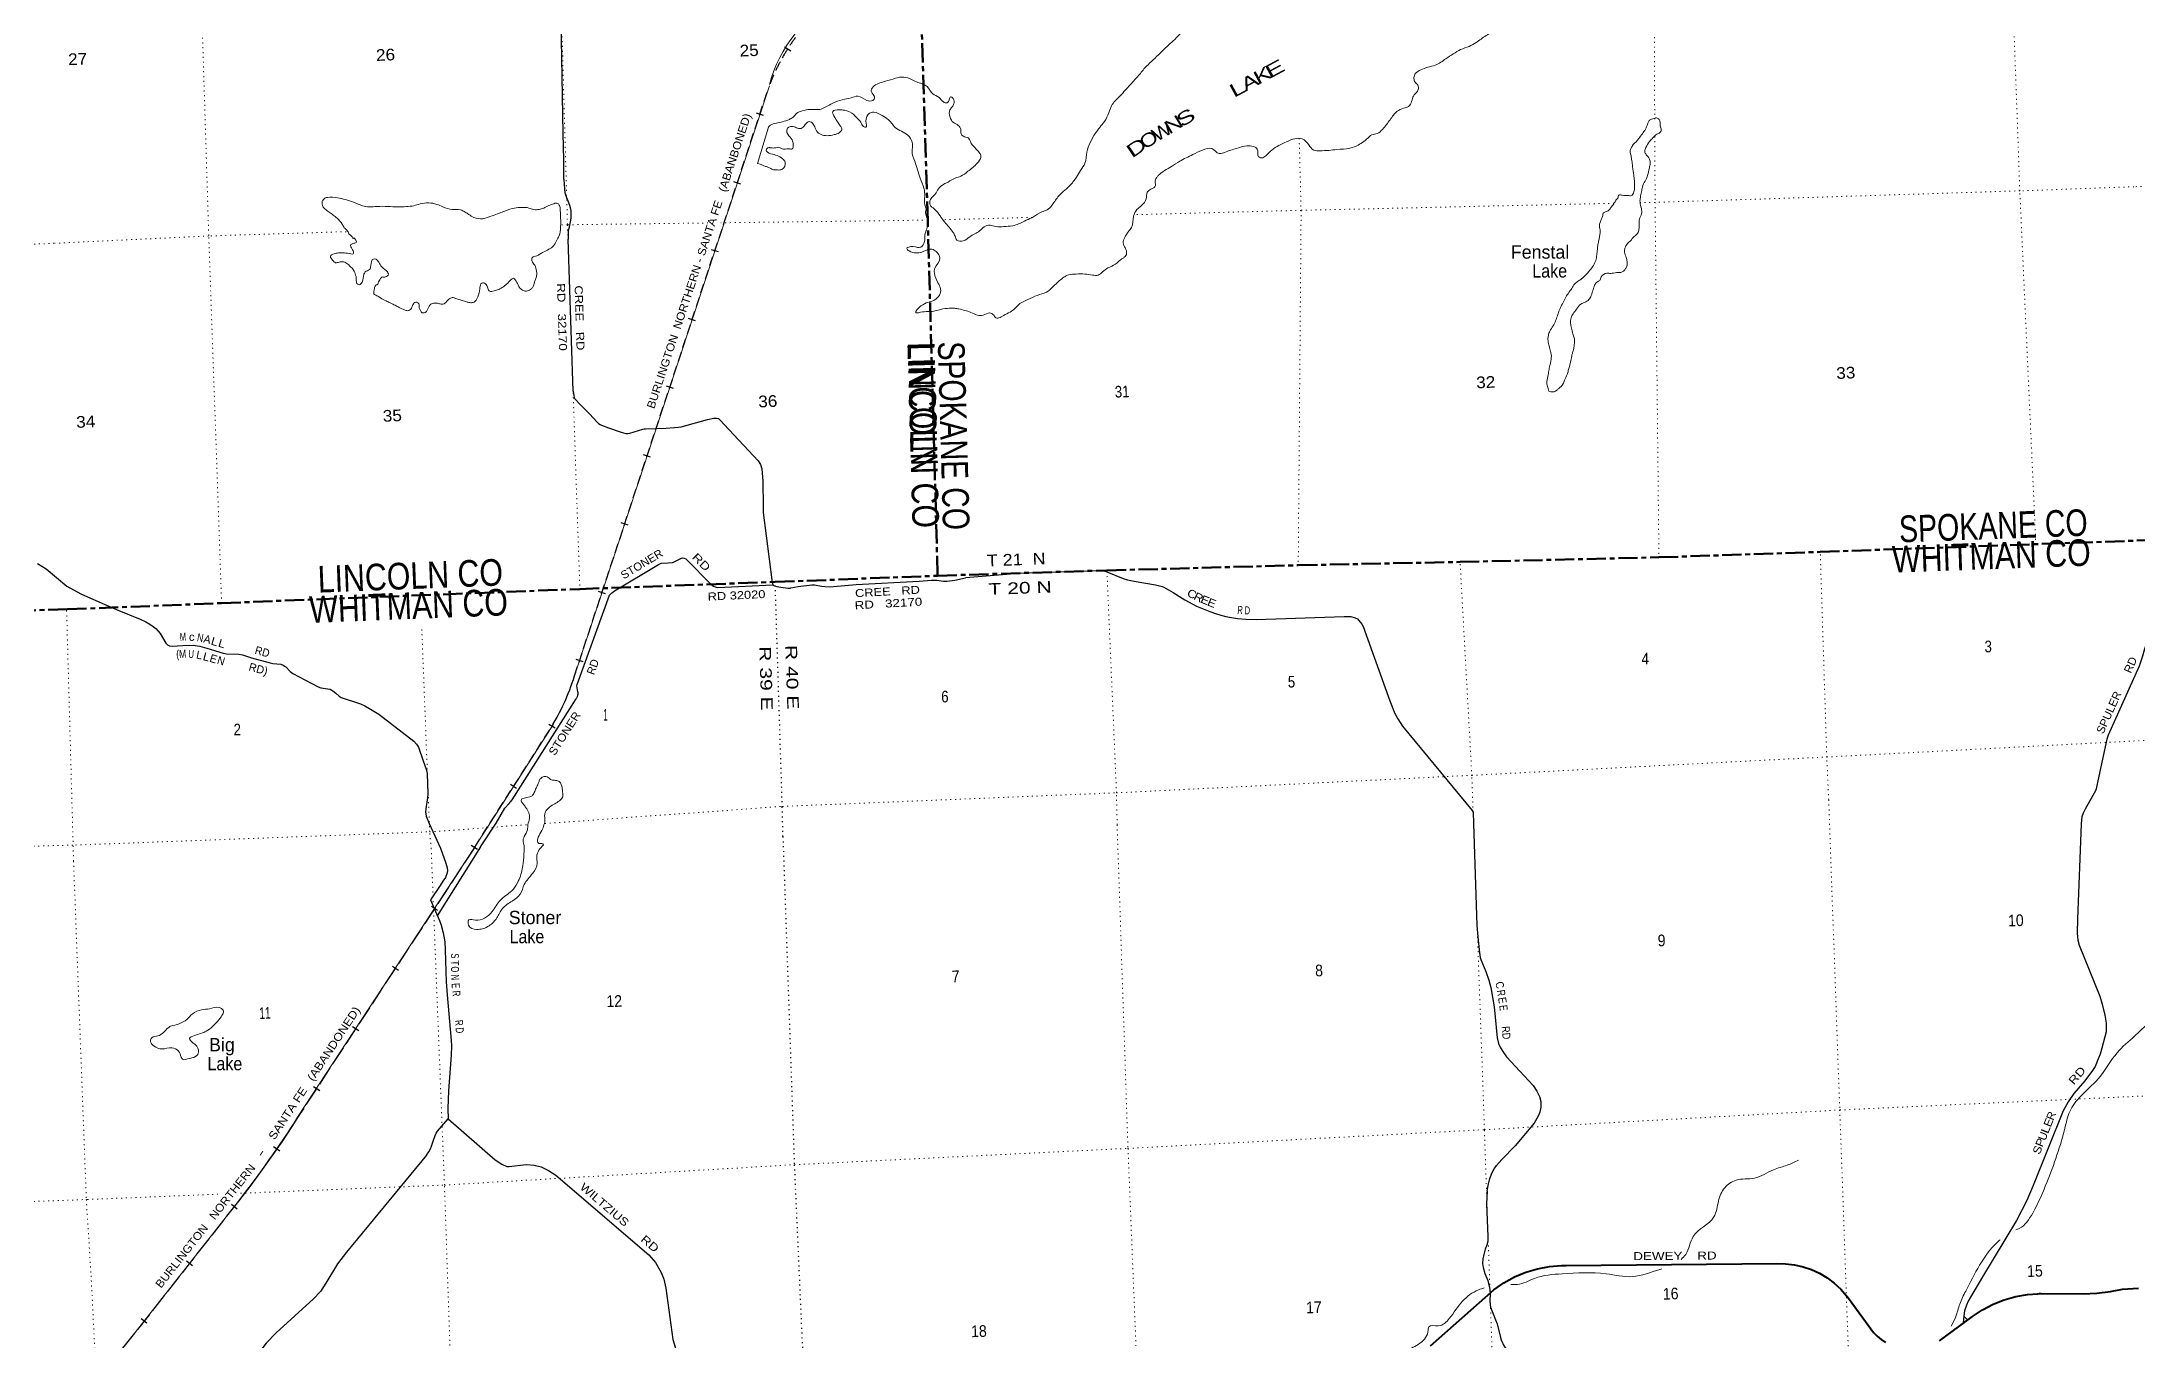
# Model space of a CAD drawing. Header units: feet. Extents: x 745759 to 1002271, y -170898 to 32007.
# Drawn here: x 779457 to 810881, y -85462 to -65991 of the extents above; entities that cross this region are included whole.
import ezdxf
from ezdxf.enums import TextEntityAlignment as Align

# ---------------------------------------------------------------- set-up
doc = ezdxf.new("R2010")
doc.units = ezdxf.units.FT
doc.header["$LTSCALE"] = 48
for name, pattern in [('DOTTED', [1.5, 0.3, -1.2]), ('LONG_DASH_SHORT_DASH', [9.9, 6, -1.2, 1.5, -1.2]), ('LONG_DASHED', [7.5, 6, -1.5]), ('MEDIUM_DASHED', [4.5, 3, -1.5])]:
    doc.linetypes.add(name, pattern=pattern)
for name, color, linetype, lineweight in [('11', 7, 'LONG_DASH_SHORT_DASH', 60), ('26', 7, 'Continuous', 40), ('29', 7, 'Continuous', 25), ('34', 7, 'Continuous', 13), ('39', 7, 'Continuous', 13), ('6', 7, 'DOTTED', 25), ('63', 7, 'Continuous', 25), ('7', 7, 'DOTTED', 13)]:
    doc.layers.add(name, color=color, linetype=linetype, lineweight=lineweight)
for name, color, linetype in [('12', 7, 'Continuous'), ('27', 7, 'Continuous'), ('30', 7, 'Continuous'), ('41', 7, 'Continuous')]:
    doc.layers.add(name, color=color, linetype=linetype)

msp = doc.modelspace()

# ---------------------------------------------------------------- linework, layer by layer
at = {"layer": '11'}
for points in [[(792891.52, -73988.34), (792743.12, -68672.93), (792575.8, -63337.18), (792407.63, -58030.74), (792201.5, -52730.81), (792029.72, -47434.48), (791889.82, -42090.16), (791683.42, -36723.14), (791525.37, -32011.74)], [(779839.27, -74501.08), (782151.85, -74408.95), (787525.64, -74196.95), (790455, -74091.28), (792891.88, -73997.34), (795429.92, -73917.47), (798300.07, -73840.38), (800726.66, -73791.19), (803709.78, -73721.65), (806129.06, -73640.51), (811024.84, -73464.95)], [(779839.27, -74501.08), (774543.01, -74655.63), (769209.3, -74840.96), (763918.46, -74979.7), (758824.52, -75107.48), (753412.65, -75236.73), (748656, -75384.05)]]:
    msp.add_lwpolyline(points, dxfattribs=at)
at = {"layer": '26'}
for points in [[(800284.76, -85547.6), (801234.92, -84707.23), (801384.88, -84603.06), (801544.9, -84515.14), (801713.23, -84444.42), (801888.04, -84391.69), (802067.4, -84357.52), (802249.35, -84342.29), (802319.83, -84341.52), (805477.03, -84315.61), (805609.96, -84317.14), (805742, -84332.56), (805871.7, -84361.69), (805997.65, -84404.22), (806118.46, -84459.69), (806232.81, -84527.48), (806339.45, -84606.85), (806437.21, -84696.93), (806525.01, -84796.74), (806553.42, -84834.06), (806927.63, -85346.37), (806982.03, -85402.87), (807042.03, -85453.37), (807106.98, -85497.33)], [(807915.96, -85474.74), (808410.6, -85108.94), (808560.52, -85008.55), (808720.12, -84924.38), (808887.64, -84857.35), (809061.25, -84808.2), (809239.04, -84777.47), (809393.13, -84767.17), (809417.98, -84765.51), (809443.13, -84765.55), (810073.88, -84766.65), (810279.5, -84759.78), (810483.28, -84731.46), (810508.53, -84726.42), (810664.47, -84700.42), (810902.59, -84681.77)]]:
    msp.add_lwpolyline(points, dxfattribs=at)
at = {"layer": '29'}
for p, q in [((787423.36, -71227.57), (787350, -68949.05)), ((788047.04, -74225.82), (788704, -73830.05)), ((789136, -73762.05), (789486, -74117.05)), ((789597, -74173.05), (790422, -74135.05)), ((786035.21, -78065.16), (785387.58, -79097.5)), ((785223.88, -82686.46), (784023.55, -84142.47))]:
    msp.add_line(p, q, dxfattribs=at)
for points in [[(787286, -68056.05), (787284, -67762.05), (787276, -67366.05), (787252, -65952.05), (787215.75, -64559.73)], [(787286, -68056.05), (787292.89, -68195.15), (787300.03, -68248.49), (787311.93, -68282.8), (787370.96, -68440.95), (787385.72, -68496.19), (787388.58, -68522.87), (787390, -68555.27), (787390.01, -68631.48), (787386.19, -68665.78), (787361.43, -68787.72), (787352.41, -68826.78), (787350.01, -68858.22), (787350, -68949.05)], [(787423.36, -71227.57), (787432.88, -71292.35), (787442.4, -71325.7), (787451.43, -71342.83), (787535.22, -71434.29), (787672.31, -71571.48), (787783.71, -71696.29), (787807.51, -71716.29), (787828.46, -71728.69), (787850.36, -71740.12), (787954.12, -71777.26)], [(787954.12, -71777.26), (788144.53, -71845.85), (788214.04, -71863.01), (788245.46, -71864.92), (788274.01, -71861.1), (788467.77, -71799.19), (788492.52, -71794.43), (788510.13, -71792.5), (788822.4, -71784.88), (789005.2, -71769.64), (789045.67, -71762.99), (789439.34, -71655.32), (789534.08, -71633.43), (789576.43, -71632.45), (789602.63, -71639.15), (789629.29, -71662.01), (789690.68, -71731.53), (790200.98, -72272.66), (790235.75, -72326.98), (790254.3, -72394.6), (790269.53, -72577.52), (790273.83, -72961.47), (790277.15, -73050.05), (790412.02, -74099.04)], [(779392.98, -73815.02), (779518.86, -73895.49), (779830.99, -74152.06)], [(788704, -73830.05), (788734.32, -73814.72), (788749.84, -73810.58), (788849.21, -73804.37), (788915.45, -73799.19), (788927.87, -73796.09), (788989.97, -73762.95), (789039.65, -73738.1), (789051.04, -73732.92), (789064.5, -73730.84), (789091.41, -73736.03), (789114.18, -73745.34), (789136, -73762.05)], [(779830.99, -74152.06), (780043.4, -74269.51), (780098.62, -74294.28), (780391.86, -74425.75), (780611.78, -74519.12), (780931.67, -74648.68), (781017.37, -74690.59), (781076.39, -74724.9), (781125.91, -74759.19), (781163.99, -74789.68), (781228.72, -74862.09), (781316.32, -75010.7), (781331.56, -75025.95), (781342.98, -75035.47), (781369.64, -75048.81), (781411.52, -75052.63), (781571.47, -75045.01), (781726.67, -75041.19), (781754.27, -75045.01), (781823.78, -75056.44), (781929.45, -75083.12), (782176.05, -75157.43), (782226.49, -75166.95), (782409.29, -75174.58), (782463.58, -75186.01), (782599.71, -75227.93), (782881.54, -75304.14), (782919.6, -75311.76), (783039.59, -75325.1), (783077.67, -75338.44), (783097.67, -75351.78), (783115.75, -75365.12), (783178.57, -75433.71), (783219.53, -75466.11), (783602.27, -75664.27), (783643.18, -75677.6), (783780.28, -75700.47), (783805.07, -75711.91), (783823.15, -75723.34), (783864.06, -75761.44), (783914.55, -75803.37), (783947.84, -75822.41), (784237.27, -75921.49), (784301.1, -75950.1), (784362.04, -75984.39), (784511.47, -76073.92), (785037.01, -76477.87), (785077.05, -76521.72), (785105.56, -76569.33), (785174.11, -76775.11), (785219.86, -76897.09), (785235.04, -76965.65), (785245.58, -77270.56), (785242.66, -77323.87), (785215.11, -77491.58), (785212.19, -77544.89), (785213.2, -77567.8), (785222.73, -77605.91), (785265.51, -77712.57), (785435.51, -78085.81)], [(789486, -74117.05), (789514.75, -74145.05), (789532.35, -74156.44), (789553.05, -74165.76), (789569.61, -74170.93), (789597, -74173.05)], [(790412.02, -74099.04), (790420.46, -74127.56), (790427.12, -74138.04), (790443.78, -74149.47), (790478.53, -74159.95), (790538.99, -74168.52), (790651.81, -74181.86), (790677.52, -74181.86), (790691.32, -74179.95), (790797.95, -74160.9), (791003.6, -74134.22), (791024.55, -74133.28), (791046.45, -74135.19), (791148.31, -74153.28), (791200.69, -74159.96), (791263.52, -74164.72), (791327.3, -74160.9), (791670.05, -74130.41), (792614.5, -74077.06), (792801.11, -74065.63), (792847.78, -74064.69), (792878.25, -74065.64), (792980.1, -74077.06), (793004.87, -74078.98), (793031.53, -74078.02), (793147.66, -74061.82), (793311.42, -74031.33)], [(795345, -73924.05), (794108, -73965.05), (793373.33, -74021.81), (793311.42, -74031.33)], [(795345, -73924.05), (795401.24, -73930.34), (795427.43, -73937.01), (795675.44, -74037.05), (795740.66, -74057.05), (795839.19, -74078.97), (796159.09, -74132.32), (796238.59, -74152.32), (796260.97, -74159.94), (796284.76, -74170.42), (796425.67, -74250.45), (796597.04, -74360.96), (796776.03, -74452.42), (796974.06, -74532.45), (797072.61, -74569.61), (797141.16, -74590.56), (797211.61, -74607.71), (797297.3, -74622.96), (797389.17, -74639.15), (797514.84, -74646.77), (797675, -74652.05)], [(787493, -75741.05), (787481.93, -75650.71), (787486, -75628.05), (787972, -74290.05)], [(787972, -74290.05), (787989.08, -74267.24), (788004.61, -74251.71), (788019.1, -74242.39), (788047.04, -74225.82)], [(797675, -74652.05), (798988.19, -74607.72), (799090.06, -74611.53), (799155.75, -74630.59), (799187.17, -74645.83), (799210.02, -74666.79), (799254.77, -74722.04), (799274.76, -74758.25), (799673.68, -75872.91), (799749.84, -76063.45), (799791.72, -76145.37), (799864.09, -76253.99), (800909.94, -77517.27), (800923.35, -77544.12)], [(811076.13, -74875.71), (811019.5, -75007.52), (810984.61, -75112.13), (810964.28, -75205.67), (810914.17, -75351.68), (810446.37, -76390.78), (810424.67, -76450.13), (810359.72, -76748.99), (810262.79, -77212.25)], [(786034.84, -78065.18), (786268, -77708.05), (786402, -77485.05), (786463, -77412.05), (786509, -77358.05), (787472, -75844.05)], [(787493, -75741.05), (787494.35, -75774.97), (787492.28, -75791.54), (787485.03, -75815.36), (787472, -75844.05)], [(810262.79, -77212.25), (810101.9, -77501.28), (810073.37, -77559.58), (810054.33, -77615.5), (810047.21, -77659.52), (810040.06, -77724.96), (809987.74, -79143.19), (809982.98, -79357.36), (809990.14, -79464.44), (810011.52, -79538.2), (810320.71, -80302.06)], [(800923.35, -77544.12), (800927.24, -77711.67), (800977.61, -79245.45), (800991.04, -79414.9)], [(785435.51, -78085.81), (785515.99, -78310.22), (785535.77, -78380.59), (785537.97, -78420.17), (785534.33, -78455.65), (785507.96, -78521.62), (785472.04, -78578.5), (785430.82, -78641.38)], [(785430.82, -78641.38), (785283.15, -78859.96), (785339.5, -78987.11), (785419.91, -79167.07)], [(785419.91, -79167.07), (785447.87, -79238.2), (785474.26, -79351.45), (785498.43, -79487.79), (785505.02, -79607.63), (785518.2, -80087.02), (785535.79, -80284.93), (785597.33, -80971.02), (785599.53, -81050.18), (785597.33, -81186.52), (785557.77, -81723.08), (785544.58, -81986.96), (785549.75, -82143.85)], [(800991.04, -79414.9), (801017.73, -79651.9), (801029.62, -79722.1), (801039.13, -79755.41), (801112.86, -79932.69), (801160.42, -80064.75), (801188.97, -80175.4), (801236.53, -80465.71), (801284.1, -80927.34), (801303.13, -81015.38), (801331.67, -81079.63), (801376.86, -81151.01), (801422.04, -81212.89), (801821.6, -81645.97), (801876.31, -81729.24), (801916.73, -81807.78), (801938.15, -81883.91), (801935.76, -81969.59), (801923.88, -82045.72), (801897.71, -82102.84), (801835.87, -82207.54), (801555.23, -82550.2)], [(810320.71, -80302.06), (810356.4, -80425.8), (810396.83, -80589.99), (810415.86, -80706.59), (810418.24, -80768.46), (810415.86, -80839.85), (810399.21, -80913.62), (810354.02, -81084.95), (810325.48, -81175.37), (810299.32, -81244.38), (810251.75, -81358.6), (810213.7, -81420.47), (810097.16, -81572.76), (809930.67, -81765.51), (809845.05, -81886.87)], [(809845.05, -81886.87), (809771.34, -82023.7), (809324.2, -83142.11), (809229.07, -83370.55), (809072.1, -83670.38), (808563.12, -84512.75)], [(785223.88, -82686.46), (785258.87, -82638.39), (785283.04, -82593.86), (785298.43, -82554.83), (785329.2, -82464.12), (785353.38, -82392.1), (785368.76, -82358.57), (785390.74, -82327.23), (785549.75, -82143.85)], [(785549.75, -82143.85), (786257.79, -82759.33), (786354.5, -82823.1), (786429.23, -82858.28), (786460, -82856.09), (786723.75, -82829.7), (786838.04, -82836.29), (786943.54, -82864.88), (787053.44, -82919.86), (787163.33, -82988.03), (788561.2, -84184.3), (788662.3, -84300.86), (788745.82, -84448.19), (788785.38, -84547.15), (788816.15, -84685.68), (788921.65, -85450.95), (788961.22, -85582.89)], [(801134.53, -83228.85), (801147.36, -83143.31), (801174.7, -83040.39), (801192.55, -82987.45), (801204.44, -82956.52), (801238.92, -82895.24), (801274.6, -82845.87), (801355.46, -82752.47), (801555.23, -82550.2)], [(801134.53, -83228.85), (801123.25, -83417.78), (801141.58, -83906.68)], [(784023.55, -84142.47), (783892.88, -84316.25), (783717.04, -84606.52), (783633.51, -84731.87), (783532.42, -84844.02), (782969.76, -85354.19), (782820.29, -85510.33), (782635.67, -85750.02), (782446.64, -86040.3), (782336.76, -86225.01), (782081.79, -86748.39), (782020.26, -86919.9), (781914.76, -87262.95), (781835.64, -87500.45), (781804.85, -87577.42), (781760.89, -87647.79), (781659.81, -87799.52), (781079.55, -88525.2), (780349.97, -89356.09)], [(801141.58, -83906.68), (801141.43, -83969.6), (801136.67, -84005.9), (801128.35, -84040.99), (801105.75, -84098.7), (801083.16, -84176.63), (801070.08, -84243.85), (801065.32, -84311.07), (801066.51, -84344.39), (801072.45, -84374.73), (801098.62, -84465.15), (801141.43, -84569.86), (801155.7, -84615.06), (801167.59, -84667.42), (801177.1, -84762.6)], [(808563.12, -84512.75), (808379.98, -84818.52), (808349.07, -84880.39), (808320.52, -84937.5), (808294.36, -85023.17), (808282.47, -85099.31), (808270.59, -85210.85)], [(801177.1, -84762.6), (801175.77, -84878.81), (801178.15, -84935.31), (801182.91, -84969.23), (801220.96, -85069.18), (801260.21, -85156.62), (801282.8, -85216.72), (801332.75, -85422.54), (801342.26, -85459.44), (801361.29, -85503.45), (801375.56, -85530.83), (801396.97, -85568.29), (801556.32, -85775.94), (801588.43, -85822.91), (801601.51, -85856.85), (801605.08, -85884.78), (801603.89, -85906.82), (801596.76, -85938.33), (801587.24, -85959.17), (801572.96, -85985.33), (801553.94, -86006.76), (801335.13, -86216.17)], [(808280.78, -85104.56), (808305.67, -85129.35), (808318.75, -85139.47), (808346.7, -85156.12)]]:
    msp.add_lwpolyline(points, dxfattribs=at)
at = {"layer": '34'}
for p, q in [((790368.23, -66648.81), (787446.86, -75498.42)), ((787129.85, -76224.57), (785944.41, -78075.89)), ((785942.98, -78075.74), (783291.43, -82121.05)), ((782404.06, -83377.8), (780245.05, -86121.9))]:
    msp.add_line(p, q, dxfattribs=at)
at = {"layer": '34', "lineweight": 25}
msp.add_line((785990.06, -78103.81), (785896.91, -78044.17), dxfattribs=at)
at = {"layer": '34'}
for centre, radius, start, end in [((792312.28, -67127.88), 2003.46, 116.50284, 165.62655), ((784358.78, -74557.61), 3228.22, 328.86247, 343.05619), ((769964.55, -73652.82), 15789.76, 321.98235, 327.56711)]:
    msp.add_arc(centre, radius, start, end, dxfattribs=at)
at = {"layer": '39'}
msp.add_line((790191.66, -67816.71), (790354.79, -67268.04), dxfattribs=at)
for points in [[(795905.39, -66496.74), (796014.82, -66365.38), (796146.59, -66239.17), (796256.9, -66129.94), (796357.74, -66035.2), (796447, -65953.02), (796553.7, -65854.01), (796718.26, -65792.98), (796941.63, -65693.31), (797043.28, -65719.46), (797270.85, -65724.41), (797343.16, -65721.51), (797491.01, -65695.41), (797655.41, -65680.74), (797776.59, -65691.99), (798041.51, -65675.29), (798132.72, -65691.78), (798254.85, -65676.79), (798387.76, -65679.51), (798519.05, -65641.99), (798668.98, -65567.44), (798787.26, -65506.26), (798887.29, -65441.78), (798990.46, -65355.01), (799158.31, -65225.33), (799269.19, -65130.18), (799323.18, -65071.59), (799379.98, -64982.65), (799426.9, -64898.13), (799555.3, -64838.56), (799696.23, -64790.57), (799844.16, -64716.11), (799984.29, -64648), (800136.87, -64589.47), (800254.91, -64522.25), (800398.9, -64500.34), (800506.89, -64483.91), (800584.59, -64464.66), (800665.58, -64427.15), (800758.47, -64385.12), (800892.49, -64315.24), (800971.96, -64340.26), (801037.38, -64416.23), (801104.97, -64546.52), (801202.61, -64673.59), (801285.47, -64783.11), (801367.76, -64878.55), (801428.43, -64986.95), (801428.12, -65079.67), (801380.4, -65194.44), (801369, -65311.78), (801391.51, -65421.72), (801405.34, -65515.88), (801398.12, -65637.09), (801371.53, -65726.83), (801283.96, -65800.88), (801116.75, -65896.28), (800966.02, -66001.08), (800863.65, -66057.6), (800734.85, -66107.11), (800624.69, -66169.98), (800514.93, -66242.91), (800355.76, -66337.98), (800242.39, -66370.76), (800137.29, -66409.24), (800055.09, -66466.96), (800035.25, -66524.18), (800045.7, -66584.22), (800092.23, -66640.79), (800100.83, -66704.93), (800039.69, -66785.99), (800006.43, -66859.88), (799973.5, -66941.81), (799878.68, -66985.93), (799781.94, -67032.14), (799678.3, -67157.22), (799561.4, -67302.99), (799485.39, -67364.49), (799405.68, -67383.81), (799325.89, -67451.51), (799237.91, -67515.5), (799071.75, -67586.67), (798879.3, -67604.49), (798757.09, -67617.46), (798626.59, -67624.72), (798531.61, -67614.43), (798458.08, -67536.78), (798359.88, -67446.01), (798251.08, -67442.32), (798126.14, -67487.65), (798009.63, -67542.72), (797903.89, -67615.49), (797828.21, -67685.03), (797767.54, -67727.78), (797704.54, -67712.17), (797685.89, -67598.05), (797627.95, -67558.06)], [(790356.64, -67263.94), (790383.88, -67240.67), (790473.23, -67210.88), (790564.91, -67189.06), (790668.08, -67152.67), (790719.18, -67122.4), (790777.19, -67063.64), (790860.2, -67026.04), (790980, -67003.09), (791122.87, -67003.39), (791206.11, -66971.83), (791320.29, -66908.8), (791459.14, -66858.88), (791592.76, -66829.32), (791694.41, -66805.09), (791829.73, -66868.16), (791918.28, -66868.64), (791946.88, -66829.2), (791912, -66762.08), (791894.24, -66720.47), (791941.72, -66650.04), (792109.97, -66580.81), (792257.1, -66536.6), (792383.09, -66517.43), (792507.48, -66558.78), (792595.63, -66599.57), (792732.8, -66658.55), (792817.75, -66770), (792914.5, -66824.56), (792977.5, -66890.54), (793034.31, -66902.36), (793064.84, -66860.83), (793087.18, -66815.6), (793122.29, -66838.37), (793135.56, -66918.45), (793109.29, -66965.85), (793076.83, -67009.48), (793077.16, -67118.29), (793128.68, -67198.85), (793200.92, -67244.31), (793237.57, -67305.31), (793242.15, -67369.61), (793277.83, -67406.47), (793349.27, -67431.81), (793413.96, -67540.05), (793428.59, -67553.57), (793474.96, -67606.12), (793527.76, -67668.48), (793539.9, -67720.39), (793485.02, -67807.24), (793419.3, -67874.37), (793343.13, -67931.84), (793237.47, -68006.63), (793161.94, -68029.81), (793047.76, -68092.85), (792984.61, -68123.6), (792904.91, -68193.31), (792853.81, -68273.96), (792803.59, -68326.36), (792775.63, -68381.89), (792777.81, -68436.22), (792840.49, -68494.16), (792927.28, -68601.51), (793062.77, -68769.37), (793124.25, -68847.51), (793152.7, -68904.81), (793181.23, -68964.12), (793276.21, -68974.41), (793372.39, -68914.12), (793521.76, -68825.49), (793587.72, -68764.39), (793677.24, -68738.63), (793764.66, -68761.31), (793883.35, -68760.57), (794017.62, -68747.11), (794105.12, -68721.42), (794221.63, -68666.36), (794328.17, -68613.71), (794456, -68540.05), (794535.23, -68508.65), (794603.12, -68445.46), (794646.91, -68383.25), (794696.56, -68316.76), (794775.86, -68236.99), (794868.99, -68150.62), (794974.32, -68017.41), (795034.73, -67918.25), (795100.85, -67810.8), (795128.32, -67642.43), (795181.02, -67501.25), (795255.97, -67363.22), (795391.67, -67184.45), (795460.85, -67052.69), (795500.93, -66948.3), (795608.43, -66819.03), (795760.77, -66653.7), (795905.39, -66496.74)], [(791814.01, -67179.15), (791813.61, -67269.85), (791780.99, -67259.07), (791738.16, -67194.29), (791677.08, -67126.21), (791633.04, -67081.63), (791495.63, -67016.62), (791414.79, -67007.78), (791319.26, -67033.79), (791351.09, -67125.21), (791430.49, -67248.98), (791454.36, -67292.35), (791416.6, -67354.33), (791341.23, -67381.54), (791233.23, -67397.98), (791186.79, -67393.8), (791106.91, -67358.72), (791053.55, -67282.27), (791025.02, -67222.96), (790965.15, -67185.06), (790906.5, -67227.72), (790858.37, -67282.05), (790802.37, -67290.35), (790742.98, -67264.53), (790641.18, -67284.74), (790631.78, -67351.62), (790695.75, -67441.75), (790725.49, -67531.24), (790709.99, -67596.36), (790657.6, -67594.43), (790559.08, -67596.38), (790517.94, -67573.85), (790445.78, -67580.78), (790377.24, -67577.49), (790359.08, -67576.2), (790320.35, -67614.04), (790386.89, -67667.79), (790484.53, -67694.09), (790566.97, -67743.17), (790605.31, -67796.05), (790555.34, -67904.86), (790489.21, -67911.55), (790414.4, -67902.47), (790369.24, -67880.1), (790320.22, -67861.92), (790275.3, -67845.59), (790232.23, -67825.15), (790191.65, -67816.71)], [(797627.95, -67558.06), (797527.03, -67550.03), (797401.52, -67581.27), (797218.72, -67639), (797113.14, -67665.41), (797005.54, -67591.14), (796861.54, -67613.05), (796717.4, -67681.32), (796522.23, -67781.87), (796400.5, -67857.3), (796200.83, -67996.32), (796174, -68029.64), (796154.24, -68088.88), (796160.59, -68147.07), (796088.28, -68200.35), (796035.81, -68246.8), (796019.59, -68344.18), (795953.06, -68441.58), (795881.15, -68504.93), (795828.85, -68605.78), (795799.3, -68772.22), (795753.5, -68834.52), (795698.71, -68923.38), (795673.89, -69007), (795707.24, -69086.27), (795726.29, -69160.07), (795690.54, -69221.96), (795655.27, -69245.55), (795557.89, -69326.04), (795445.4, -69380.95), (795365.21, -69438.58), (795296.75, -69487.69), (795214.31, -69488.99), (795101.01, -69473.39), (794970.2, -69472.6), (794855.93, -69483.24), (794720.63, -69571.31), (794619.71, -69664.04), (794522.33, -69744.53), (794385.41, -69792.36), (794245.12, -69856.44), (794124.76, -69915.69), (794000.62, -70031.52), (793902.03, -70081.83), (793765.03, -70127.65), (793727.02, -70082.82), (793673.67, -70056.76), (793572.42, -70091.05), (793485.8, -70088.49), (793389.61, -70048.02), (793210.5, -69996.78), (793143.65, -69985.36), (793065.14, -69984.49), (792941.16, -70003.58), (792855.5, -70025.16), (792767.44, -70036.76), (792662.98, -70040.96), (792562.86, -70053.05), (792641.27, -69951.15), (792840.94, -69862.51), (792920.49, -69788.78), (792934.86, -69695.49), (792895, -69604.4), (792842.99, -69461.39), (792849.98, -69384.53), (792924.77, -69242.46), (792897.69, -69168.99), (792839.1, -69112.9), (792776.18, -69099.31), (792655.26, -69144.48), (792563.17, -69156.24), (792463.37, -69125.99), (792429.78, -69091.07), (792521.14, -69061.2), (792640.22, -69070.51), (792693.17, -68985.76), (792701.36, -68888.7), (792729.71, -68792.84), (792742.8, -68717.75), (792726.56, -68613.61), (792709.52, -68539.73), (792717.79, -68495.06), (792699.3, -68435.35), (792698.33, -68310.44), (792685.3, -68186.01), (792628.96, -68035.12), (792548.34, -67780.41), (792508.07, -67628.86), (792515.93, -67523.75), (792469.39, -67416.8), (792375.94, -67343.98), (792273.08, -67287.65), (792153.26, -67159.46), (792060.2, -67096.7), (791933.4, -67045.37), (791867.67, -67062.12), (791814.01, -67179.15)], [(803658.93, -67126.17), (803714.46, -67156.18), (803728.21, -67248.33), (803742.76, -67310.22), (803739.63, -67332.51), (803678.97, -67375.26), (803618.79, -67430.07), (803568.65, -67484.49), (803513.94, -67575.36), (803496.03, -67630.49), (803520.3, -67683.93), (803569.16, -67748.47), (803579.85, -67814.54), (803566.36, -67879.57), (803538.81, -67995.55), (803501.85, -68077.64), (803461.2, -68167.95), (803447.95, -68239.02), (803431.17, -68322.32), (803426.03, -68395.07), (803445.89, -68488.99), (803449.19, -68571.49), (803416.17, -68651.41), (803412.56, -68712.01), (803410.24, -68804.81), (803388.39, -68862.12), (803338.01, -68910.49), (803282.17, -68973.19), (803237.58, -69015.29), (803200.06, -69083.3), (803192.35, -69142.06), (803219.76, -69223.58), (803232.22, -69283.54), (803232.55, -69341.97), (803210.38, -69391.23), (803138.22, -69448.54), (803073.94, -69451.12), (802985.87, -69462.72), (802929.47, -69460.96), (802845.18, -69516.75), (802823.09, -69568.02), (802777.85, -69594.02), (802745.55, -69641.67), (802714.87, -69729.56), (802686.11, -69815.36), (802647.95, -69867.27), (802602.71, -69893.27), (802537.54, -69924.11), (802474.07, -69997.19), (802422.57, -70067.78), (802390.84, -70129.52), (802384.02, -70210.4), (802398.97, -70282.35), (802418.5, -70368.22), (802439.08, -70429.87), (802441.42, -70488.22), (802434.75, -70573.13), (802417.32, -70640.33), (802405.03, -70685.16), (802390.34, -70770.39), (802365.68, -70858.04), (802349.93, -70917.12), (802334.27, -70978.2), (802293.54, -71066.5), (802269.68, -71123.88), (802207.89, -71188.84), (802174.87, -71218.38), (802123.45, -71240.6), (802089.22, -71239.96), (802060.53, -71227.01), (802046.95, -71189.27), (802030.31, -71125.45), (802030.62, -71083.11), (802048.77, -70983.64), (802061.7, -70904.52), (802078.57, -70823.23), (802088.77, -70776.47), (802094.87, -70727.86), (802095.03, -70681.5), (802083.05, -70633.62), (802061.67, -70551.85), (802046.48, -70473.87), (802045.03, -70437.65), (802051.21, -70391.05), (802072.82, -70327.71), (802122.07, -70251.16), (802159.26, -70175.1), (802186.42, -70099.45), (802219.03, -70009.46), (802250.44, -69939.68), (802293.5, -69859.35), (802334.72, -69783.13), (802380.51, -69720.83), (802424.06, -69652.58), (802475.96, -69592.05), (802530.92, -69557.6), (802598.97, -69498.43)], [(802598.97, -69498.43), (802674.1, -69414.8), (802725.6, -69344.21), (802760.87, -69270.24), (802777.49, -69182.92), (802786.4, -69103.97), (802793.47, -69029.12), (802808.97, -68964), (802818.69, -68905.17), (802828.32, -68844.33), (802824.22, -68792.09), (802816.5, -68750.08), (802828.47, -68697.2), (802848.55, -68646.02), (802866.71, -68596.92), (802879, -68552.09), (802918.61, -68536.39), (802969.55, -68502.1), (802996.31, -68466.76), (803043.95, -68400.36), (803074.32, -68354.8), (803093.6, -68333.87), (803100.51, -68305.38), (803109.91, -68288.88), (803160.29, -68290.89), (803244.98, -68295.54), (803295.29, -68295.54), (803335.38, -68241.53), (803344.61, -68170.62), (803343.96, -68104.14), (803339.78, -68049.9), (803328.28, -67963.71), (803320, -67907.61), (803311.07, -67835.42), (803299.65, -67751.24), (803286.95, -67685.25), (803276.34, -67621.18), (803291.04, -67586.33), (803323.01, -67530.64), (803373.39, -67482.26), (803407.86, -67438.55), (803461.37, -67367.88), (803506.92, -67299.55), (803538.17, -67225.74), (803550.78, -67188.96), (803577.7, -67157.65), (803617.47, -67145.97), (803657.17, -67132.29)], [(785085.61, -69892.15), (785049.69, -69899.64), (785013.54, -69951.47), (784977.71, -70011.36), (784941.95, -70022.87), (784895.18, -70010.64), (784813.22, -69973.63), (784755.6, -69941.69), (784681.76, -69906.37), (784618.19, -69876.68), (784533.82, -69829.69), (784480.22, -69797.58), (784436.82, -69769.1), (784440.68, -69714.53), (784443.81, -69692.24), (784481.65, -69632.27), (784491.61, -69629.86), (784500.93, -69611.35), (784536.36, -69541.4), (784555.56, -69518.46), (784601.85, -69518.62), (784623.54, -69507.67), (784650.94, -69488.43), (784647.48, -69452.29), (784607.54, -69409.56), (784553.38, -69363.38), (784508.46, -69296.66), (784470.36, -69249.83), (784430.03, -69247.42), (784389.7, -69345.77), (784369.94, -69405.01), (784305.01, -69441.88), (784286.21, -69474.88), (784258.91, -69596.89), (784216.08, -69632.87), (784183.05, -69612.03), (784171.63, -69527.85), (784148.32, -69448.18), (784132.89, -69414.54), (784092.87, -69369.8), (784046.83, -69325.3), (784017.82, -69304.29), (783983.02, -69289.57), (783914.8, -69294.33), (783860.81, -69302.55), (783814.92, -69262.07), (783784.62, -69208.88), (783799.64, -69182.07), (783839.34, -69168.39), (783903.22, -69155.74), (783993.78, -69156.13), (784092.93, -69170.28), (784127.16, -69170.92), (784132.31, -69148.55), (784108.19, -69099.13), (784091.39, -69031.29), (784134.86, -69011.41), (784174.15, -68987.66), (784129.71, -68933.02), (784129.79, -68935.03), (784108.82, -68913.7), (784062.77, -68869.2), (784043.16, -68831.7), (783992.7, -68777.3), (783962.4, -68724.11), (783886.45, -68636.48), (783828.19, -68588.44), (783763.99, -68542.65), (783705.97, -68500.65), (783670.05, -68457.76), (783660.72, -68425.89), (783659.27, -68389.67), (783664.49, -68369.31)], [(783672.53, -68368.98), (783689.64, -68344.11), (783739.14, -68323.99), (783892.21, -68327.91), (784130.39, -68396.93), (784267.23, -68447.85), (784364.54, -68466.11), (784484.99, -68459.25), (784643.93, -68458.91), (784799.1, -68464.76), (784923.72, -68461.77), (785035.82, -68447.19), (785129.34, -68421.26), (785259.52, -68405.95), (785381.09, -68427.26), (785471.17, -68465.96), (785609.47, -68502.72), (785734.42, -68507.77), (785806.26, -68543.17), (785860.02, -68579.3), (785936.19, -68622.59), (786067.82, -68643.5), (786212.85, -68597.36), (786317.95, -68558.88), (786401.19, -68527.32), (786546.31, -68483.19), (786652.53, -68472.88), (786759.57, -68482.68), (786834.94, -68505.85), (786915.29, -68502.62), (786982.95, -68483.78), (787059.92, -68446.42), (787133.2, -68417.28), (787195.4, -68412.76), (787210.18, -68430.31), (787218.78, -68444.07), (787231.24, -68504.03), (787234.71, -68590.54), (787238.57, -68687.12), (787236.01, -68773.88), (787214.81, -68897.66), (787173.59, -68973.89), (787132.3, -69048.09), (787062, -69101.3), (786977.23, -69145.02), (786926.04, -69173.27), (786880.81, -69199.27), (786836.93, -69209.1), (786805.84, -69236.55), (786807.45, -69276.79), (786848.12, -69337.63), (786865.96, -69381.25), (786877.86, -69477.5), (786864.29, -69540.52), (786846.13, -69589.62), (786813.44, -69677.59), (786784.35, -69704.95), (786724.97, -69729.51), (786680.37, -69721.23), (786626.61, -69685.1), (786598.49, -69635.85), (786557.18, -69558.91), (786530.1, -69535.82), (786508.24, -69542.74), (786465.74, -69586.77), (786430.87, -69620.42), (786360.64, -69675.64), (786291.62, -69710.66), (786219.95, -69729.66), (786173.75, -69731.52), (786145.7, -69684.28), (786119.42, -69630.92), (786067.99, -69602.76), (786042.6, -69621.92), (786025.33, -69693.15), (785996.01, -69815.24), (785977.37, -69852.27), (785938.81, -69894.12), (785888.83, -69902.18), (785836.11, -69892.2), (785758.73, -69869.12), (785652.74, -69835.09), (785598.1, -69827.21), (785574.48, -69840.25), (785527.88, -69882.43), (785489.07, -69918.25), (785447.05, -69923.97), (785390.15, -69910.13), (785343.87, -69909.98), (785288.11, -69924.31), (785246.73, -69996.51), (785188.72, -70055.27), (785158.43, -70052.46), (785135.04, -70021.15), (785117.2, -69977.53), (785113.18, -69927.31), (785085.61, -69892.15)], [(786690.82, -78041.63), (786675.54, -77994.1), (786692.24, -77908.79), (786738.52, -77808.18), (786747.51, -77731.24), (786770, -77639.64), (786765.33, -77573.33), (786730.05, -77496.15), (786698.07, -77451.09), (786666.24, -77410.04), (786644.38, -77366.59), (786775.03, -77312.97), (786816.41, -77291.15), (786848.31, -77233.44), (786875.94, -77169.86), (786909.12, -77093.96), (786927.52, -77050.9), (786962.55, -77021.28), (787014.38, -77009.12), (787051.26, -77025.77), (787098.83, -77058.12), (787159.58, -77067.77), (787216.63, -77085.63), (787258.67, -77180.67), (787267.11, -77240.79), (787268, -77313.3), (787218.11, -77373.75), (787149.49, -77418.83), (787072.92, -77466.25), (787036.12, -77501.98), (787011.53, -77541.26), (786997.48, -77592.21), (787001.74, -77648.47), (786987.13, -77735.71), (786956.2, -77817.56), (786901.97, -77920.51), (786891.61, -77963.24), (786895.15, -78001.39), (786933.96, -78015.95), (786970.36, -78020.54), (786978.5, -78032.39)], [(786690.82, -78041.63), (786661.57, -78394.65), (786589.67, -78604.5), (786502.85, -78724.15), (786334.09, -78862.54), (786210.71, -79035.76), (786095.1, -79136.18), (785959.04, -79162.7), (785862.32, -79159.76), (785854.8, -79240.6), (785975.55, -79303.22), (786165.02, -79246.78), (786280.12, -79130.25), (786364.29, -78990.53), (786511.7, -78877), (786631.26, -78774.43), (786691.05, -78627.44), (786818.64, -78460.14), (786884.33, -78308.93), (786879.09, -78206.33), (786978.5, -78032.39)], [(781385.67, -80754.74), (781629.49, -80653.53), (781715.44, -80570.17), (781850.36, -80507.42), (781970.71, -80493.48), (782115, -80472.74), (782174.72, -80515.15), (782120.46, -80645.85), (781920.91, -80829.56), (781747.78, -80893.55), (781670.75, -80940.34), (781723.06, -81003.15), (781805.11, -81115.37), (781783.45, -81194.64), (781674.04, -81236.44), (781565.7, -81247.97), (781546.58, -81216.34), (781507.53, -81126.92), (781407.33, -81077.74), (781256.88, -81094.66), (781138.78, -81052.1), (781084.08, -80977.28), (781104.68, -80928.27), (781198.44, -80901.08), (781351.62, -80779.3), (781385.67, -80754.74)], [(809064.31, -83807.41), (809112.98, -83788.31), (809315.03, -83556.16), (809528.07, -83097.98), (809803.81, -82256.79), (809885.03, -82002.99), (810060.23, -81779.26), (810327.44, -81506.74), (810580.04, -81154.08), (810843.86, -80901.82), (811027.64, -80728.68), (811277.94, -80488.16)], [(804040.54, -84253.07), (804110.57, -84178.38), (804222.92, -83910.81), (804533.67, -83614.73), (804602.67, -83376.77), (804697, -83176.28), (804866.6, -83064.05), (805141.42, -83033.08), (805429.35, -82906.98), (805632.51, -82838), (805801.3, -82764.08)], [(808093.81, -85251.01), (808160.25, -85112.45), (808220.65, -84921.11), (808311.15, -84726.79), (808783.35, -83996.34), (808824.83, -83958.4)], [(801487.03, -84626.12), (801586.18, -84628.03), (801843.01, -84537.19), (802257.53, -84467.48), (802917.87, -84468.48), (803309.74, -84510.32), (803723.06, -84402.37), (803752.16, -84393.79)], [(799600.57, -85628.64), (799900.23, -85619.03), (800096.66, -85528.11), (800243.73, -85340.03), (800259.35, -85260.95), (800399.88, -85248.38), (800565.51, -85138.3), (800764.65, -84878.03), (801002.92, -84709.19), (801089.59, -84678.94)]]:
    msp.add_spline(points, degree=3, dxfattribs=at)
at = {"layer": '6'}
msp.add_line((779827.8, -74496.14), (779843.65, -74497.27), dxfattribs=at)
for points in [[(790570.99, -77910.63), (790561.76, -77467.57), (790455, -74091.28)], [(790570.99, -77910.63), (790741.17, -82831.77), (790978.68, -88194.01), (791209.78, -93544.36), (791425.68, -98923.41), (791581.93, -104262.06), (791847.74, -109691.9), (792115.55, -115057.19), (792373.17, -120418.78), (792503.16, -123689.51)]]:
    msp.add_lwpolyline(points, dxfattribs=at)
at = {"layer": '63'}
for p, q in [((790688.55, -66128.4), (790594.83, -66069.65)), ((790280.83, -67092.56), (790175.8, -67057.89)), ((789937.99, -68122.8), (789832.95, -68088.13)), ((789604.35, -69141.79), (789499.32, -69107.12)), ((789261.51, -70172.03), (789156.47, -70137.36)), ((788927.88, -71191.02), (788822.84, -71156.35)), ((788585.03, -72221.26), (788480, -72186.59)), ((788251.4, -73240.25), (788146.36, -73205.58)), ((787908.55, -74270.49), (787803.52, -74235.82)), ((787574.92, -75289.48), (787469.89, -75254.8)), ((787153.75, -76286.46), (787060.6, -76226.81)), ((786577.76, -77190.82), (786484.61, -77131.18)), ((785300.22, -78954), (785392.73, -79014.64)), ((784714.63, -79852.17), (784807.13, -79912.81)), ((784117.22, -80758.84), (784209.72, -80819.48)), ((783531.62, -81657.02), (783624.13, -81717.65)), ((782932.85, -82560.97), (783023.73, -82624.01)), ((782300.7, -83422.65), (782387.63, -83491.05)), ((781627.26, -84274.37), (781714.19, -84342.77)), ((780946.5, -85136.67), (781033.43, -85205.06))]:
    msp.add_line(p, q, dxfattribs=at)
at = {"layer": '63', "linetype": 'MEDIUM_DASHED'}
msp.add_lwpolyline([(785948.47, -78068.18), (787127.33, -76226.46), (787119.5, -76228.75), (787126.61, -76216.92), (787155.16, -76168.6), (787182.98, -76119.39), (787209.55, -76069.81), (787235.51, -76020.03), (787260.74, -75969.34), (787284.94, -75918.7), (787308.31, -75867.46), (787330.54, -75815.53), (787352.07, -75763.72), (787372.75, -75711.32), (787392.29, -75658.24), (787411.13, -75605.28), (787429.04, -75552.04), (787445.81, -75498.09), (790356.33, -66681.35)], dxfattribs=at)
at = {"layer": '63', "linetype": 'LONG_DASHED'}
msp.add_lwpolyline([(785948.38, -78068.39), (783292.35, -82121.65), (783205.73, -82256.72), (783053.92, -82486.8), (782896.16, -82714.23), (782736.89, -82938.47), (782573.88, -83159.8), (782404.93, -83378.48), (780245.91, -86122.58)], dxfattribs=at)
at = {"layer": '63', "linetype": 'MEDIUM_DASHED'}
msp.add_arc((793103.95, -67653.54), 2914.18, 143.6359, 160.41014, dxfattribs=at)
at = {"layer": '7'}
for p, q in [((803628.42, -63038.53), (803646.35, -67148.34)), ((798314.08, -67435.81), (798342.72, -68516.92)), ((803647.49, -67409.23), (803651.8, -68397.25)), ((803035.43, -68411.14), (798342.72, -68516.92)), ((803651.8, -68397.25), (803417.13, -68402.54)), ((803651.8, -68397.25), (803709.42, -73712.65)), ((787339.35, -68733.56), (787242.11, -68736.6)), ((789446.84, -68706.4), (787339.35, -68733.56)), ((792742.76, -68663.93), (789640.33, -68703.91)), ((794309.59, -68622.8), (792970.5, -68657.95)), ((798342.72, -68516.92), (795836.74, -68582.71)), ((798342.72, -68516.92), (798299.71, -73831.38)), ((781959.77, -68901.47), (779651.04, -69010.96)), ((784021.99, -68837.1), (781959.77, -68901.47)), ((785136.87, -74331.81), (785135.62, -74299.66)), ((779932.19, -78277.74), (779827.8, -74503.05)), ((785273.28, -77838.98), (785153.02, -74747.08)), ((787001.52, -77714.36), (790563.6, -77457.5)), ((779963.13, -78036.91), (785273.28, -77838.98)), ((785273.28, -77838.98), (786735.94, -77733.51)), ((785295.67, -78091.86), (785273.28, -77838.98)), ((780141.26, -83353.27), (775637.84, -83523.16)), ((780141.26, -83353.27), (782130.05, -83272.92))]:
    msp.add_line(p, q, dxfattribs=at)
for points in [[(809362.38, -73529.23), (809121.73, -68224.65), (808928.37, -62841.58), (808717.5, -57523.7), (808546.24, -52190.13), (808378.51, -46844.32), (808241.79, -41474.51), (808106.78, -36136.03), (807925.93, -31430.57)], [(786377.1, -36905.86), (786566.46, -42194.75), (786726.96, -47505.16), (786905.36, -52765.9), (787067.86, -58031.31), (787186.88, -63316.6), (787339.35, -68733.56), (787525.64, -74196.95)], [(782151.85, -74408.95), (781959.41, -68892.47), (781792.76, -63523.38)], [(842007.86, -67025.84), (841362.23, -67056.21), (836079.79, -67177.59), (830608.14, -67413.04), (825073.37, -67609.23), (819760.82, -67848.04), (814470.91, -68001.8), (810834.24, -68163.57)], [(810834.24, -68163.57), (809121.73, -68224.65), (803651.8, -68397.25)], [(748474.45, -70038.18), (750096.23, -69961.95), (755367.97, -70057.63), (760836.05, -69529.92), (766060.52, -69518.76), (771329.73, -69330.28), (776607.29, -69151.63), (779651.04, -69010.96)], [(800923.35, -77544.12), (800903.64, -76999.96), (800726.66, -73791.19)], [(806255.27, -77358.85), (806226.27, -76716.51), (806129.06, -73640.51)], [(795583.46, -77733.53), (795573.76, -77253.59), (795429.92, -73917.47)], [(790563.6, -77457.5), (795573.76, -77253.59), (800903.27, -76990.97), (806226.27, -76716.51), (811131.87, -76461.27)], [(802813.66, -123326.09), (802615.42, -119953.44), (802423.04, -114617.97), (802263.19, -109229.06), (801949.77, -103693.95), (801742.25, -98389.19), (801527.92, -92995.99), (801276.96, -87654.33), (801092.24, -82306.52), (800923.35, -77544.12)], [(806255.27, -77358.85), (806421.75, -82010.75), (806613.01, -87374.47), (806858.56, -92736.45), (807089.9, -98030.38), (807327.41, -103392.61), (807549.89, -108916.53), (807769.09, -114400.25), (807813.37, -115444.42)], [(795583.46, -77733.53), (795746.14, -82586.71), (795962.59, -87919.39), (796213.49, -93259.04), (796403.88, -98659.05), (796620.9, -104009.86), (796861.46, -109468.71), (797068.05, -114807.76), (797330.96, -120209.48), (797504.25, -123516.01)], [(764043.26, -78646.36), (769413.59, -78473.9), (774653.57, -78183.51), (779963.13, -78036.91)], [(787196.1, -123873.56), (787022.21, -120608.45), (786789.29, -115264.2), (786578.17, -109909.18), (786286.27, -104482.19), (786095.71, -99140.62), (785910.51, -93841.18), (785679.53, -88494.85), (785494.5, -83136.98), (785295.67, -78091.86)], [(779932.19, -78277.74), (780123.41, -83353.94), (780194.93, -84498.54)], [(782436.16, -83260.55), (785494.5, -83136.98), (790741.17, -82831.77), (795746.14, -82586.71), (801092.24, -82306.52), (806421.75, -82010.75), (811323.45, -81785.31)], [(780194.93, -84498.54), (780407.13, -88686.03), (780575.56, -94028.32), (780830.16, -99357.77), (780934.06, -104696.08), (781285.86, -110051.88), (781451.63, -115429.26), (781689.56, -120768.7), (781857.38, -124056.44)]]:
    msp.add_lwpolyline(points, dxfattribs=at)

# ---------------------------------------------------------------- texts
at = {"layer": '12'}
for s, rotation, width, p in [('LINCOLN CO', 271.599, 0.85, (792437.64, -70509.27)), ('LINCOLN', 271.599, 0.8, (792444.29, -70498.66)), ('SPOKANE CO', 271.599, 0.8, (792893.85, -70488.59)), ('SPOKANE CO', 2.054, 0.8, (807317.44, -73497.83)), ('WHITMAN CO', 2.054, 0.85, (807212.98, -73951.95)), ('LINCOLN CO', 2.259, 0.85, (783602.19, -74251.66)), ('WHITMAN CO', 2.259, 0.85, (783475.09, -74706.88))]:
    msp.add_text(s, height=400, rotation=rotation, dxfattribs=dict(at, width=width)).set_placement(p)
at = {"layer": '27', "width": 1.25}
msp.add_text('DEWEY    RD', height=120, rotation=0.47, dxfattribs=at).set_placement((803326.56, -84263.33))
at = {"layer": '30'}
for s, rotation, width, p in [('RD   32170', 271.844, 1.25, (787181.39, -69611.2)), ('CREE   RD', 271.844, 1.2, (787446, -69645.93)), ('STONER', 31.066, 1.05, (788183.76, -74055.6)), ('RD', 314.594, 1.3, (789199.03, -73728.26)), ('CREE   RD', 3.233, 1.2, (791655.92, -74320.76)), ('RD 32020', 2.637, 1.2, (789444.74, -74371.19)), ('RD   32170', 3.233, 1.25, (791650.18, -74502.04)), ('RD', 344.868, 0.95, (782641.83, -75166.8)), ('RD', 65.763, 1.05, (810786.14, -75470.57)), ('STONER', 57.541, 1.1, (787149.27, -76705.44)), ('SPULER', 65.763, 1.05, (810373.47, -76379.72)), ('RD', 275.883, 0.85, (801347.29, -80760.05)), ('RD', 49.181, 1.25, (809930.91, -81642.84)), ('WILTZIUS', 319.444, 1.2, (787515.23, -83184.6)), ('RD', 319.444, 1.25, (788428.1, -83968.44))]:
    msp.add_text(s, height=120, rotation=rotation, dxfattribs=dict(at, width=width)).set_placement(p)
for s, rotation, width, p in [('C', 332.934, 1.15, (796677.98, -74323.71)), ('R', 332.934, 1.15, (796779.84, -74375.76)), ('E', 337.995, 1.15, (796881.09, -74418.08)), ('E', 337.995, 1.15, (796981.9, -74460.92)), ('R', 356.53, 0.7, (797424.13, -74571.14)), ('D', 358.112, 0.7, (797534.75, -74577.38)), ('M', 2.728, 0.7, (781574.83, -74973.06)), ('c', 356.41, 1.05, (781701.82, -74973.92)), ('N', 350.162, 0.8, (781822.91, -74985.38)), ('L', 343.23, 1.15, (782030.88, -75042.7)), ('L', 343.23, 1.15, (782139.59, -75072.09)), ('(M', 2.728, 0.8, (781549.04, -75230.93)), ('U', 356.41, 0.7, (781693.22, -75231.78)), ('L', 345.83, 1.1, (781910.05, -75272.76)), ('N', 343.23, 0.95, (782128.12, -75329.96)), ('T', 271.575, 0.85, (785590.5, -79806)), ('S', 271.575, 0.7, (785593.02, -79701.69)), ('O', 271.575, 0.65, (785593.72, -79903.16)), ('N', 272.575, 0.7, (785594.58, -80024.48)), ('E', 274.079, 0.75, (785603.65, -80151.44)), ('C', 284.468, 0.9, (801265.56, -80152.03)), ('R', 275.079, 0.75, (785613.68, -80268.93)), ('R', 279.304, 0.8, (801284.77, -80265.34)), ('E', 279.304, 0.9, (801303.03, -80376.76)), ('E', 275.883, 0.8, (801318.88, -80484.41)), ('R', 275.126, 0.75, (785654.18, -80709.25)), ('D', 275.126, 0.75, (785664.31, -80822.19)), ('L', 68.208, 1.3, (809565.63, -82322.73)), ('E', 68.208, 1.15, (809606.68, -82220.07)), ('R', 68.208, 1.05, (809646.84, -82119.61)), ('S', 68.208, 1.15, (809442.17, -82631.54)), ('P', 68.208, 1.15, (809483.56, -82519.47)), ('U', 68.208, 1.05, (809524.76, -82424.94))]:
    msp.add_text(s, height=120, rotation=rotation, dxfattribs=dict(at, width=width)).set_placement(p, align=Align.CENTER)
for s, rotation, p in [('A', 345.83, (781924.38, -75009.16)), ('L', 350.162, (781808.58, -75246.11)), ('E', 343.23, (782013.69, -75300.57))]:
    msp.add_text(s, height=120, rotation=rotation, dxfattribs=at).set_placement(p, align=Align.CENTER)
for s, rotation, p in [('RD)', 344.868, (782550.19, -75416.08)), ('RD', 70.038, (787736.89, -75493.85))]:
    msp.add_text(s, height=120, rotation=rotation, dxfattribs=at).set_placement(p)
at = {"layer": '41'}
for s, rotation, width, p in [('E', 28.33, 1.6, (797868.6, -66548.27)), ('A', 28.33, 1.4, (797509.14, -66740.04)), ('K', 28.33, 1.45, (797695.61, -66639.85)), ('L', 28.33, 1.5, (797336.15, -66832.63)), ('W', 31.282, 1.15, (796181.35, -67494.33)), ('N', 31.282, 1.4, (796365.58, -67384.04)), ('S', 31.282, 1.55, (796544.57, -67281.36)), ('D', 34.292, 1.55, (795806.24, -67741.51)), ('O', 32.36, 1.3, (795995.21, -67612.73))]:
    msp.add_text(s, height=200, rotation=rotation, dxfattribs=dict(at, width=width)).set_placement(p)
for s, p in [('Fenstal', (801488, -69242.05)), ('Stoner', (786459.2, -79223.53)), ('Big', (781964.09, -81131.4))]:
    msp.add_text(s, height=200, dxfattribs=at).set_placement(p)
at = {"layer": '41', "width": 0.9}
for p in [(801810, -69525.05), (786470.84, -79509.71), (781940.83, -81415.24)]:
    msp.add_text('Lake', height=200, dxfattribs=at).set_placement(p)
at = {"layer": '6'}
for s, rotation, width, p in [('T 21  N', 2.208, 1.15, (793631.27, -73858.3)), ('T 20 N', 2.208, 1.35, (793658.3, -74286.33)), ('R 39 E', 271.811, 1.35, (790215.19, -75058.52)), ('R 40 E', 271.811, 1.35, (790607.01, -75039.1))]:
    msp.add_text(s, height=175, rotation=rotation, dxfattribs=dict(at, width=width)).set_placement(p)
at = {"layer": '63'}
for s, rotation, width, p in [('BURLINGTON  NORTHERN - SANTA FE   (ABANBONED)', 71.731, 1.1, (788640.23, -71501.98)), ('SANTA FE   (ABANDONED)', 56.583, 1.15, (782946.13, -82470.39)), ('-', 56.583, 1.95, (782760.62, -82729.76)), ('BURLINGTON   NORTHERN', 51.805, 1.1, (781243.59, -84693.08))]:
    msp.add_text(s, height=120, rotation=rotation, dxfattribs=dict(at, width=width)).set_placement(p)
at = {"layer": '7'}
for s, rotation, width, p in [('27', 2.302, 1.1, (779853.73, -66340.61)), ('26', 2.302, 1.1, (784471.27, -66276.77)), ('25', 2.302, 1.1, (789925.17, -66211.07)), ('32', 2.302, 1.1, (800972.21, -71187.38)), ('33', 2.302, 1.1, (806372.18, -71047.01)), ('36', 2.302, 1.1, (790204.63, -71473.74)), ('31', 2.302, 0.85, (795551.9, -71327.32)), ('34', 2.302, 1.1, (779975.18, -71780.15)), ('35', 2.302, 1.1, (784573, -71689.15)), ('10', 1.836, 0.9, (808948.07, -79257.81)), ('9', 1.836, 0.9, (803693.57, -79557.39)), ('7', 1.836, 0.9, (793106.64, -80095.64)), ('8', 1.836, 0.9, (798555.75, -80007.63)), ('12', 1.836, 0.9, (787927.25, -80469.03)), ('11', 1.836, 0.65, (782720.44, -80646.26)), ('15', 1.836, 0.9, (809234.57, -84515.84)), ('16', 1.836, 0.9, (803771.44, -84856.43)), ('17', 1.836, 0.9, (798420.7, -85061.65)), ('18', 1.836, 0.9, (793396.64, -85419.32))]:
    msp.add_text(s, height=175, rotation=rotation, dxfattribs=dict(at, width=width)).set_placement(p)
for s, width, p in [('3', 0.85, (808592.5, -75145.95)), ('4', 0.85, (803448.9, -75328.8)), ('6', 0.85, (792945.23, -75897.17)), ('5', 0.85, (798143.48, -75674.77)), ('1', 0.4, (787878.59, -76170.67)), ('2', 0.85, (782331.46, -76392.11))]:
    msp.add_text(s, height=175, dxfattribs=dict(at, width=width)).set_placement(p)

doc.saveas('drawing.dxf')
